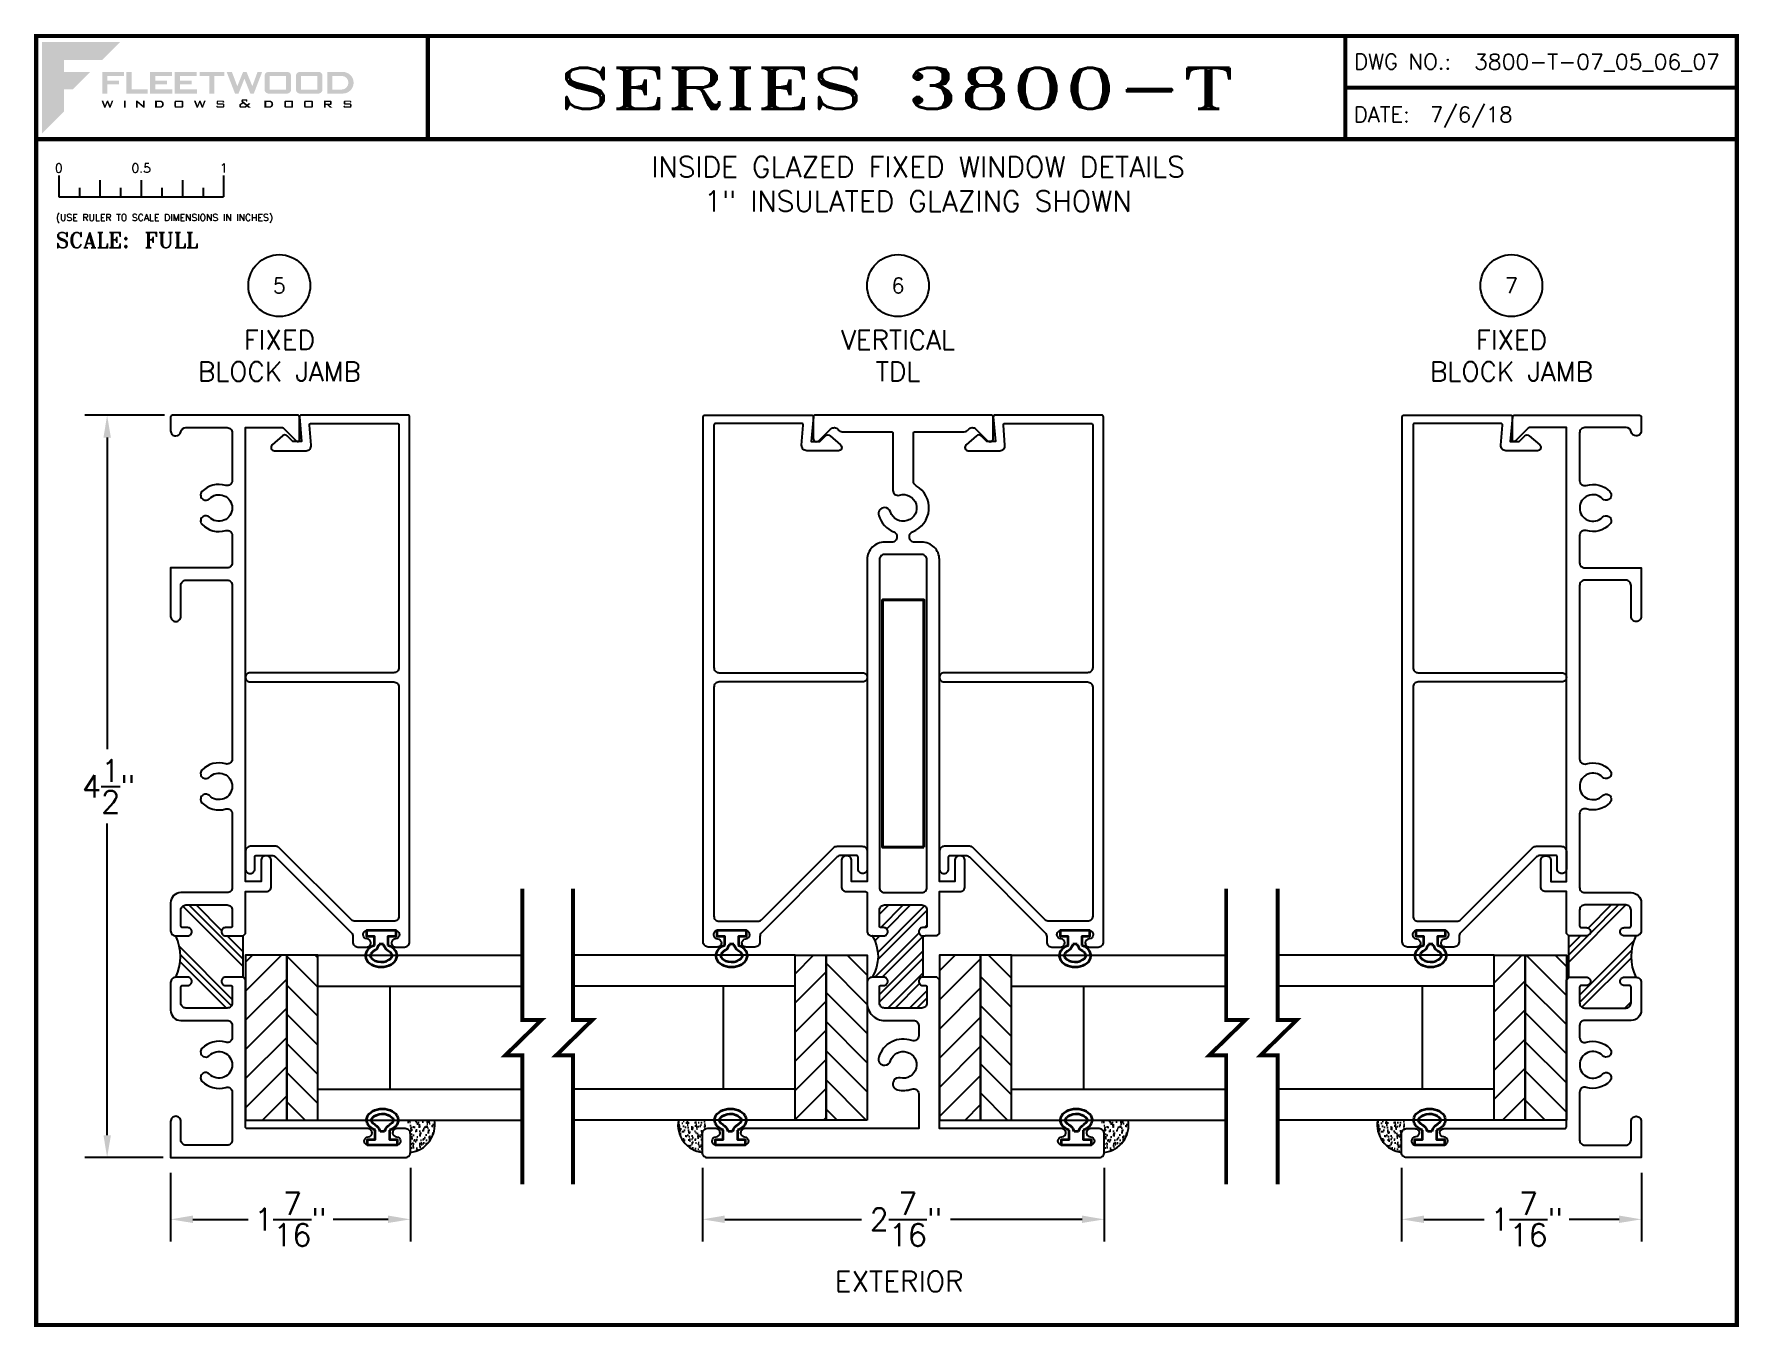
# Paper-space layout 'DETAIL 5 & 6 & 7' of a CAD drawing. Extents: x 0.1 to 10.5, y 0.1 to 7.9.
# The model-space entities are those that its viewports show. They can reach past a viewport. Long polylines and large blocks are cut down to what shows.
import ezdxf
from ezdxf.enums import TextEntityAlignment as Align

# ---------------------------------------------------------------- set-up
doc = ezdxf.new("R2010")
doc.units = 0
doc.header["$MEASUREMENT"] = 0
doc.layers.get('0').update_dxf_attribs({"linetype": 'CONTINUOUS'})
doc.layers.get('Defpoints').update_dxf_attribs({"linetype": 'CONTINUOUS'})
for name, color, linetype in [('Ballons', 7, 'CONTINUOUS'), ('DIM', 7, 'CONTINUOUS'), ('FRAME', 1, 'CONTINUOUS'), ('GLASS', 7, 'CONTINUOUS'), ('SETTING BLOCKS', 7, 'CONTINUOUS'), ('TEXT', 7, 'CONTINUOUS')]:
    doc.layers.add(name, color=color, linetype=linetype)
doc.layers.add('PROFILE NUMBER', color=150, linetype='CONTINUOUS', lineweight=35)
doc.layers.add('VP', color=40, linetype='CONTINUOUS', plot=False)
doc.layers.get('VP').off()
doc.styles.add('ROMANS', font='romans')
doc.styles.add('ROMANT', font='romant')
doc.styles.add('SIMPLEX-094', font='simplex.shx', dxfattribs={"height": 0.094})
doc.styles.get("Standard").update_dxf_attribs({"font": 'simplex.shx'})
doc.dimstyles.new('FULL', dxfattribs={"dimscale": 0.75, "dimtxt": 0.18, "dimasz": 0.18, "dimexe": 0.18, "dimexo": 0.0625, "dimgap": 0.09, "dimtad": 0, "dimtih": 1, "dimtoh": 1, "dimdec": 4, "dimzin": 0, "dimdsep": 46, "dimlunit": 4, "dimtxsty": 'Standard', "dimcen": 0.09, "dimadec": 0, "dimazin": 0, "dimtfac": 1, "dimtdec": 4, "dimtofl": 0, "dimtmove": 2, "dimatfit": 3, "dimfxl": 0, "dimtolj": 1, "dimtzin": 0, "dimarcsym": 0})
doc.dimstyles.new('FULL SCALE', dxfattribs={"dimscale": 0.75, "dimtxt": 0.18, "dimasz": 0.18, "dimexe": 0.18, "dimexo": 0.125, "dimgap": 0.09, "dimtad": 0, "dimtih": 1, "dimtoh": 1, "dimdec": 4, "dimzin": 0, "dimdsep": 46, "dimlunit": 4, "dimtxsty": 'Standard', "dimcen": 0.09, "dimadec": 0, "dimazin": 0, "dimtfac": 1, "dimtdec": 4, "dimtofl": 0, "dimtmove": 0, "dimatfit": 3, "dimfxl": 0, "dimtolj": 1, "dimtzin": 0, "dimarcsym": 0})

# ---------------------------------------------------------------- blocks, each defined once
blk = doc.blocks.new('sectball')
blk.add_circle((0, 0), 0.125)
blk.add_attdef('NO', text='', height=0.062).set_placement((0, 0), align=Align.MIDDLE_CENTER)
for tag, p in [('LINE1', (0, -0.2588)), ('LINE2', (0, -0.3864)), ('LINE3', (0, -0.5214))]:
    blk.add_attdef(tag, text='', height=0.078).set_placement(p, align=Align.CENTER)
blk = doc.blocks.new('Fleetwood_Logo_6-10-15')
h = blk.add_hatch(color=154)
h.dxf.hatch_style = 1
h.paths.add_polyline_path([(0.2526, -0.0017), (0.0019, -0.0017), (0.0019, -0.2942), (0.0725, -0.2236), (0.0725, -0.1535), (0.1007, -0.1535), (0.1567, -0.0976), (0.0725, -0.0976), (0.0725, -0.0596), (0.1946, -0.0596)])
h = blk.add_hatch(color=251)
h.dxf.hatch_style = 1
h.paths.add_polyline_path([(0.2487, -0.1256), (0.2112, -0.1256), (0.2112, -0.1102), (0.2647, -0.1102), (0.2647, -0.0976), (0.1946, -0.0976), (0.1946, -0.1667), (0.2112, -0.1667), (0.2112, -0.1377), (0.2487, -0.1377)])
h = blk.add_hatch(color=251)
h.dxf.hatch_style = 1
h.paths.add_polyline_path([(0.2886, -0.0976), (0.272, -0.0976), (0.272, -0.1667), (0.3401, -0.1667), (0.3401, -0.1535), (0.2886, -0.1535)])
h = blk.add_hatch(color=251)
h.dxf.hatch_style = 1
h.paths.add_polyline_path([(0.4175, -0.0976), (0.3474, -0.0976), (0.3474, -0.1667), (0.4185, -0.1667), (0.4185, -0.1534), (0.364, -0.1534), (0.364, -0.1377), (0.4015, -0.1377), (0.4015, -0.1256), (0.364, -0.1256), (0.364, -0.1102), (0.4175, -0.1102)])
h = blk.add_hatch(color=251)
h.dxf.hatch_style = 1
h.paths.add_polyline_path([(0.4965, -0.0976), (0.4264, -0.0976), (0.4264, -0.1667), (0.4975, -0.1667), (0.4975, -0.1534), (0.443, -0.1534), (0.443, -0.1377), (0.4804, -0.1377), (0.4804, -0.1256), (0.443, -0.1256), (0.443, -0.1102), (0.4965, -0.1102)])
h = blk.add_hatch(color=251)
h.dxf.hatch_style = 1
h.paths.add_polyline_path([(0.5842, -0.0976), (0.5054, -0.0976), (0.5054, -0.1102), (0.5365, -0.1102), (0.5365, -0.1667), (0.5531, -0.1667), (0.5531, -0.1102), (0.5842, -0.1102)])
h = blk.add_hatch(color=251)
h.dxf.hatch_style = 1
h.paths.add_polyline_path([(0.6089, -0.0976), (0.5921, -0.0976), (0.6188, -0.1667), (0.63, -0.1667), (0.6489, -0.1192), (0.6679, -0.1667), (0.6789, -0.1667), (0.7056, -0.0976), (0.6908, -0.0976), (0.6742, -0.1433), (0.6558, -0.0976), (0.6446, -0.0976), (0.6261, -0.1433)])
h = blk.add_hatch(color=251)
h.dxf.hatch_style = 1
h.paths.add_polyline_path([(0.7853, -0.0976), (0.726, -0.0976, 0.414214), (0.7133, -0.1102), (0.7133, -0.154, 0.414214), (0.726, -0.1667), (0.7853, -0.1667, 0.414214), (0.798, -0.154), (0.798, -0.1102, 0.414214)])
h.paths.add_polyline_path([(0.7819, -0.1102), (0.7819, -0.154), (0.7294, -0.154), (0.7294, -0.1102)], flags=16)
h = blk.add_hatch(color=251)
h.dxf.hatch_style = 1
h.paths.add_polyline_path([(0.8856, -0.0976), (0.8262, -0.0976, 0.414214), (0.8136, -0.1102), (0.8136, -0.154, 0.414214), (0.8262, -0.1667), (0.8856, -0.1667, 0.414214), (0.8982, -0.154), (0.8982, -0.1102, 0.414214)])
h.paths.add_polyline_path([(0.8822, -0.1102), (0.8822, -0.154), (0.8296, -0.154), (0.8296, -0.1102)], flags=16)
h = blk.add_hatch(color=251)
h.dxf.hatch_style = 1
h.paths.add_polyline_path([(0.9632, -0.0976), (0.914, -0.0976), (0.914, -0.1667), (0.9632, -0.1667, 1)])
h.paths.add_polyline_path([(0.9301, -0.1102), (0.9593, -0.1102, -1), (0.9593, -0.154), (0.9301, -0.154)], flags=16)
h = blk.add_hatch(color=7)
h.dxf.hatch_style = 1
h.paths.add_polyline_path([(0.2301, -0.1891), (0.2251, -0.1891), (0.2196, -0.2043), (0.2134, -0.1891), (0.2097, -0.1891), (0.2035, -0.2043), (0.1978, -0.1891), (0.1922, -0.1891), (0.2011, -0.2121), (0.2048, -0.2121), (0.2112, -0.1963), (0.2175, -0.2121), (0.2212, -0.2121)])
h = blk.add_hatch(color=7)
h.dxf.hatch_style = 1
h.paths.add_polyline_path([(0.2691, -0.1891), (0.2637, -0.1891), (0.2637, -0.2118), (0.2637, -0.2121), (0.2691, -0.2121)])
h = blk.add_hatch(color=7)
h.dxf.hatch_style = 1
h.paths.add_polyline_path([(0.3077, -0.1964), (0.3259, -0.2121), (0.3298, -0.2121), (0.3298, -0.1891), (0.325, -0.1891), (0.325, -0.2047), (0.3067, -0.1891), (0.3029, -0.1891), (0.3029, -0.2121), (0.3077, -0.2121)])
h = blk.add_hatch(color=7)
h.dxf.hatch_style = 1
h.paths.add_polyline_path([(0.3801, -0.1891), (0.3637, -0.1891), (0.3637, -0.2121), (0.3801, -0.2121, 1)])
h.paths.add_polyline_path([(0.3691, -0.2079), (0.3691, -0.1933), (0.3788, -0.1933, -1), (0.3788, -0.2079)], flags=16)
h = blk.add_hatch(color=7)
h.dxf.hatch_style = 1
h.paths.add_polyline_path([(0.4537, -0.2079), (0.4537, -0.1933, 0.414214), (0.4495, -0.1891), (0.4297, -0.1891, 0.414214), (0.4255, -0.1933), (0.4255, -0.2079, 0.414214), (0.4297, -0.2121), (0.4495, -0.2121, 0.414214)])
h.paths.add_polyline_path([(0.4308, -0.2079), (0.4308, -0.1933), (0.4484, -0.1933), (0.4484, -0.2079)], flags=16)
h = blk.add_hatch(color=7)
h.dxf.hatch_style = 1
h.paths.add_polyline_path([(0.5253, -0.1891), (0.5203, -0.1891), (0.5148, -0.2043), (0.5087, -0.1891), (0.5049, -0.1891), (0.4988, -0.2043), (0.493, -0.1891), (0.4874, -0.1891), (0.4963, -0.2121), (0.5001, -0.2121), (0.5064, -0.1963), (0.5127, -0.2121), (0.5164, -0.2121)])
h = blk.add_hatch(color=7)
h.dxf.hatch_style = 1
h.paths.add_polyline_path([(0.5801, -0.1891), (0.5643, -0.1891, 0.414214), (0.56, -0.1933), (0.56, -0.1981, 0.414214), (0.5643, -0.2024), (0.58, -0.2024), (0.58, -0.2078), (0.5637, -0.2078), (0.5637, -0.2052), (0.5591, -0.2062), (0.5591, -0.2078, 0.414214), (0.5634, -0.2121), (0.5805, -0.2121, 0.414214), (0.5848, -0.2078), (0.5848, -0.2024, 0.414214), (0.5805, -0.1982), (0.5648, -0.1982), (0.5648, -0.193), (0.5798, -0.193), (0.5798, -0.1958), (0.5843, -0.1948), (0.5843, -0.1933, 0.414214)])
h = blk.add_hatch(color=7)
h.dxf.hatch_style = 1
h.paths.add_polyline_path([(0.645, -0.1913, -0.222262), (0.6447, -0.1906), (0.6447, -0.1892), (0.6535, -0.1892), (0.6535, -0.193), (0.6587, -0.1918), (0.6587, -0.189, 0.414214), (0.6544, -0.1847), (0.6437, -0.1847, 0.414214), (0.6394, -0.189), (0.6394, -0.1922, 0.222262), (0.6407, -0.1948), (0.6415, -0.1955), (0.6345, -0.1998, 0.260684), (0.6329, -0.2027), (0.6329, -0.2078, 0.414214), (0.6372, -0.2121), (0.6514, -0.2121, 0.17577), (0.6536, -0.2113), (0.657, -0.2085), (0.6614, -0.2121), (0.6699, -0.2121), (0.6613, -0.2049), (0.6676, -0.1997), (0.6637, -0.1964), (0.6574, -0.2017)])
h.paths.add_polyline_path([(0.6532, -0.2052), (0.6509, -0.2072, -0.17577), (0.6502, -0.2074), (0.6382, -0.2074), (0.6382, -0.2033, -0.260684), (0.6387, -0.2025), (0.6451, -0.1985)], flags=16)
h = blk.add_hatch(color=7)
h.dxf.hatch_style = 1
h.paths.add_polyline_path([(0.7294, -0.1891), (0.713, -0.1891), (0.713, -0.2121), (0.7294, -0.2121, 1)])
h.paths.add_polyline_path([(0.7184, -0.2079), (0.7184, -0.1933), (0.7281, -0.1933, -1), (0.7281, -0.2079)], flags=16)
h = blk.add_hatch(color=7)
h.dxf.hatch_style = 1
h.paths.add_polyline_path([(0.8045, -0.2079), (0.8045, -0.1933, 0.414214), (0.8003, -0.1891), (0.7805, -0.1891, 0.414214), (0.7763, -0.1933), (0.7763, -0.2079, 0.414214), (0.7805, -0.2121), (0.8003, -0.2121, 0.414214)])
h.paths.add_polyline_path([(0.7816, -0.2079), (0.7816, -0.1933), (0.7992, -0.1933), (0.7992, -0.2079)], flags=16)
h = blk.add_hatch(color=7)
h.dxf.hatch_style = 1
h.paths.add_polyline_path([(0.8678, -0.2079), (0.8678, -0.1933, 0.414214), (0.8636, -0.1891), (0.8438, -0.1891, 0.414214), (0.8396, -0.1933), (0.8396, -0.2079, 0.414214), (0.8438, -0.2121), (0.8636, -0.2121, 0.414214)])
h.paths.add_polyline_path([(0.8449, -0.2079), (0.8449, -0.1933), (0.8624, -0.1933), (0.8624, -0.2079)], flags=16)
h = blk.add_hatch(color=7)
h.dxf.hatch_style = 1
h.paths.add_polyline_path([(0.9277, -0.1993), (0.9277, -0.1933, 0.414214), (0.9235, -0.1891), (0.9028, -0.1891), (0.9028, -0.2121), (0.9082, -0.2121), (0.9082, -0.2035), (0.9131, -0.2035), (0.9224, -0.2121), (0.9303, -0.2121), (0.9197, -0.2035), (0.9235, -0.2035, 0.414214)])
h.paths.add_polyline_path([(0.9082, -0.1993), (0.9082, -0.1933), (0.9214, -0.1933, -0.414214), (0.9224, -0.1943), (0.9224, -0.1983, -0.414214), (0.9214, -0.1993)], flags=16)
h = blk.add_hatch(color=7)
h.dxf.hatch_style = 1
h.paths.add_polyline_path([(0.9867, -0.1982), (0.971, -0.1982), (0.971, -0.193), (0.9859, -0.193), (0.9859, -0.1958), (0.9905, -0.1948), (0.9905, -0.1933, 0.414214), (0.9863, -0.1891), (0.9705, -0.1891, 0.414214), (0.9662, -0.1933), (0.9662, -0.1981, 0.414214), (0.9705, -0.2024), (0.9862, -0.2024), (0.9862, -0.2078), (0.9699, -0.2078), (0.9699, -0.2052), (0.9653, -0.2062), (0.9653, -0.2078, 0.414214), (0.9696, -0.2121), (0.9867, -0.2121, 0.414214), (0.991, -0.2078), (0.991, -0.2024, 0.414214)])
blk = doc.blocks.new('A-SIZE_L')
for p, q in [((8.095, 7.907), (8.095, 7.282)), ((8.095, 7.594), (10.47, 7.594)), ((0.157, 7.282), (10.47, 7.282))]:
    blk.add_line(p, q)
at = {"const_width": 0.025}
for points in [[(0.157, 7.907), (10.47, 7.907), (10.47, 0.093), (0.157, 0.093), (0.157, 7.907)], [(2.532, 7.907), (2.532, 7.282)], [(8.095, 7.907), (8.095, 7.282)], [(8.095, 7.594), (10.47, 7.594)], [(0.157, 7.282), (10.47, 7.282)]]:
    blk.add_lwpolyline(points, dxfattribs=at)
at = {"xscale": 1.898091133004928, "yscale": 1.898091133004928, "zscale": 1.898091133004928}
blk.add_blockref('Fleetwood_Logo_6-10-15', (0.188, 7.875), dxfattribs=at)
for s, style, p in [('DWG NO.:', 'SIMPLEX-094', (8.149, 7.705)), ('DATE:', 'SIMPLEX-094', (8.148, 7.385)), ('SCALE:', 'ROMANT', (0.276, 6.623))]:
    blk.add_text(s, height=0.094, dxfattribs=dict(style=style)).set_placement(p)
for tag, p, style in [('DWG_NO', (8.878, 7.705), 'SIMPLEX-094'), ('DATE', (8.609, 7.385), 'SIMPLEX-094'), ('SCALE', (0.814, 6.623), 'ROMANT')]:
    blk.add_attdef(tag, p, '', height=0.094, dxfattribs=dict(style=style))
for tag, height, style, width, p, p2 in [('DWG_NO', 0.094, 'SIMPLEX-094', 2.60233, (8.876, 7.704), (10.367, 7.704)), ('PRODUCT', 0.25, 'ROMANT', 2.260212, (3.282, 7.465), (7.345, 7.465))]:
    blk.add_attdef(tag, text='', height=height, dxfattribs=dict(style=style, width=width)).set_placement(p, p2, align=Align.FIT)
blk = doc.blocks.new('Full')
for p, q in [((0.137, -0.219), (0.137, -0.35)), ((0.262, -0.294), (0.262, -0.35)), ((0.387, -0.249), (0.387, -0.35)), ((0.512, -0.294), (0.512, -0.35)), ((0.637, -0.249), (0.637, -0.35)), ((0.762, -0.294), (0.762, -0.35)), ((0.887, -0.249), (0.887, -0.35)), ((1.012, -0.294), (1.012, -0.35)), ((1.137, -0.219), (1.137, -0.35)), ((0.137, -0.35), (1.137, -0.35))]:
    blk.add_line(p, q)
for s, p in [('0', (0.137, -0.219)), ('0.5', (0.637, -0.219)), ('1', (1.137, -0.219))]:
    blk.add_text(s, height=0.055).set_placement(p, align=Align.BOTTOM_CENTER)
at = {"style": 'ROMANS'}
blk.add_text('(USE RULER TO SCALE DIMENSIONS IN INCHES)', height=0.04115, dxfattribs=at).set_placement((0.12, -0.495))
blk = doc.blocks.new('*D87')
at = {"layer": 'Ballons', "color": 0, "lineweight": -2}
for p, q in [((0.936, 5.608), (0.452, 5.608)), ((0.587, 5.473), (0.587, 3.583)), ((0.587, 1.243), (0.587, 3.133)), ((0.926, 1.108), (0.452, 1.108))]:
    blk.add_line(p, q, dxfattribs=at)
at = {"layer": 'Ballons', "color": 0}
for points in [[(0.565, 5.473), (0.61, 5.473), (0.587, 5.608)], [(0.565, 1.243), (0.61, 1.243), (0.587, 1.108)]]:
    blk.add_solid(points, dxfattribs=at)
at = {"layer": 'Defpoints', "color": 0}
for p in [(0.982, 5.608), (0.587, 1.108), (0.972, 1.108)]:
    blk.add_point(p, dxfattribs=at)
at = {"layer": 'Ballons', "color": 0, "insert": (0.597, 3.358), "char_height": 0.135, "attachment_point": 5}
blk.add_mtext('\\A1;4{\\H1.000000x;\\S1/2;}"', dxfattribs=at)
blk = doc.blocks.new('*D88')
at = {"layer": 'Defpoints', "color": 0}
for p in [(2.426, 1.139), (0.972, 1.108), (2.426, 0.733)]:
    blk.add_point(p, dxfattribs=at)
at = {"layer": 'DIM', "color": 0, "lineweight": -2}
for p, q in [((2.426, 1.046), (2.426, 0.598)), ((0.972, 1.015), (0.972, 0.598)), ((1.107, 0.733), (1.442, 0.733)), ((2.291, 0.733), (1.957, 0.733))]:
    blk.add_line(p, q, dxfattribs=at)
at = {"layer": 'DIM', "color": 0}
for points in [[(1.107, 0.756), (1.107, 0.711), (0.972, 0.733)], [(2.291, 0.756), (2.291, 0.711), (2.426, 0.733)]]:
    blk.add_solid(points, dxfattribs=at)
at = {"layer": 'DIM', "color": 0, "insert": (1.699, 0.733), "char_height": 0.135, "attachment_point": 5}
blk.add_mtext('\\A1;1{\\H1.000000x;\\S7/16;}"', dxfattribs=at)
blk = doc.blocks.new('*D89')
at = {"layer": 'Defpoints', "color": 0}
for p in [(8.437, 1.139), (9.891, 1.108), (9.891, 0.733)]:
    blk.add_point(p, dxfattribs=at)
at = {"layer": 'DIM', "color": 0, "lineweight": -2}
for p, q in [((8.437, 1.046), (8.437, 0.598)), ((9.891, 1.015), (9.891, 0.598)), ((8.572, 0.733), (8.937, 0.733)), ((9.756, 0.733), (9.452, 0.733))]:
    blk.add_line(p, q, dxfattribs=at)
at = {"layer": 'DIM', "color": 0}
for points in [[(8.572, 0.756), (8.572, 0.711), (8.437, 0.733)], [(9.756, 0.756), (9.756, 0.711), (9.891, 0.733)]]:
    blk.add_solid(points, dxfattribs=at)
at = {"layer": 'DIM', "color": 0, "insert": (9.195, 0.733), "char_height": 0.135, "attachment_point": 5}
blk.add_mtext('\\A1;1{\\H1.000000x;\\S7/16;}"', dxfattribs=at)
blk = doc.blocks.new('*D90')
at = {"layer": 'Defpoints', "color": 0}
for p in [(4.197, 1.139), (6.634, 1.139), (6.634, 0.733)]:
    blk.add_point(p, dxfattribs=at)
at = {"layer": 'DIM', "color": 0, "lineweight": -2}
for p, q in [((4.197, 1.046), (4.197, 0.598)), ((6.634, 1.046), (6.634, 0.598)), ((4.332, 0.733), (5.161, 0.733)), ((6.499, 0.733), (5.701, 0.733))]:
    blk.add_line(p, q, dxfattribs=at)
at = {"layer": 'DIM', "color": 0}
for points in [[(4.332, 0.756), (4.332, 0.711), (4.197, 0.733)], [(6.499, 0.756), (6.499, 0.711), (6.634, 0.733)]]:
    blk.add_solid(points, dxfattribs=at)
at = {"layer": 'DIM', "color": 0, "insert": (5.431, 0.733), "char_height": 0.135, "attachment_point": 5}
blk.add_mtext('\\A1;2{\\H1.000000x;\\S7/16;}"', dxfattribs=at)
blk = doc.blocks.new('3801 1 INCH GLASS STOP')
blk.add_lwpolyline([(2.741, 0.327, -0.414214), (2.769, 0.299, -0.414214), (2.741, 0.271), (2.669, 0.271, 0.414214), (2.659, 0.261), (2.659, 0.167, 0.198912), (2.668, 0.145), (3.128, -0.315, 0.198912), (3.15, -0.324), (3.183, -0.324, -0.414214), (3.214, -0.355), (3.214, -0.408, -0.414214), (3.189, -0.433, -0.399638), (3.164, -0.41, 0.400364), (3.139, -0.386, 0.414214), (3.114, -0.411), (3.114, -0.581, 0.414214), (3.139, -0.606), (3.139, -0.606, 0.399638), (3.164, -0.582, -0.399638), (3.189, -0.558, -0.414214), (3.214, -0.583), (3.214, -0.637, -0.414214), (3.183, -0.668), (-0.001, -0.668, -0.414214), (-0.011, -0.658), (-0.011, -0.01, -0.440011), (0, 0), (0.149, -0.013), (0.149, 0.04), (0.115, 0.074, -0.395486), (0.114, 0.102), (0.17, 0.165, -0.691708), (0.205, 0.152), (0.205, -0.04, -0.440011), (0.171, -0.071), (0.05, -0.061, 0.440011), (0.039, -0.071), (0.039, -0.593, 0.414214), (0.049, -0.603), (1.52, -0.603, 0.414214), (1.551, -0.572), (1.551, 0.299, -0.414214), (1.579, 0.327, -0.414214), (1.607, 0.299), (1.607, -0.572, 0.414214), (1.638, -0.603), (3.027, -0.603, 0.414214), (3.058, -0.572), (3.058, -0.337, 0.198912), (3.049, -0.315), (2.612, 0.122, -0.198912), (2.603, 0.144), (2.603, 0.296, -0.414214), (2.634, 0.327)], format="xyb", close=True)
blk = doc.blocks.new('3806 MULLION')
h = blk.add_hatch()
h.set_pattern_fill('ANSI32', color=256, scale=0.25, style=0)
h.set_pattern_definition([(45, (-1.96831, -4.979215), (-0.0662913, 0.0662913), []), (45, (-1.92411, -4.979215), (-0.0662913, 0.0662913), [])])
h.paths.add_polyline_path([(-1.369, 0.094, -0.414214), (-1.394, 0.118), (-1.394, 0.134, 0.414214), (-1.404, 0.144), (-1.5, 0.144, 0.414214), (-1.531, 0.113), (-1.531, -0.113, 0.414214), (-1.5, -0.143), (-1.404, -0.143, 0.414214), (-1.394, -0.133), (-1.394, -0.118, -0.414214), (-1.369, -0.094, -0.414214), (-1.344, -0.118), (-1.093, -0.118, -0.414214), (-1.068, -0.094, -0.414214), (-1.043, -0.118), (-1.043, -0.133, 0.414214), (-1.033, -0.143), (-0.937, -0.143, 0.414214), (-0.906, -0.113), (-0.906, 0.113, 0.414214), (-0.937, 0.144), (-1.033, 0.144, 0.414214), (-1.043, 0.134), (-1.043, 0.118, -0.414214), (-1.068, 0.094, -0.414214), (-1.093, 0.118), (-1.093, 0.188, -0.275826), (-1.344, 0.188), (-1.344, 0.118, -0.414214)])
for p, q in [((-1.344, -0.118), (-1.093, -0.118)), ((-1.344, -0.203), (-1.344, -0.133))]:
    blk.add_line(p, q)
for points in [[(-1.093, -0.133), (-1.093, -0.118, -0.414214), (-1.068, -0.094, -0.414214), (-1.043, -0.118), (-1.043, -0.133, 0.414214), (-1.033, -0.143), (-0.937, -0.143, 0.414214), (-0.906, -0.113), (-0.906, 0.113, 0.414214), (-0.937, 0.144), (-1.033, 0.144, 0.414214), (-1.043, 0.134), (-1.043, 0.118, -0.414214), (-1.068, 0.094, -0.414214), (-1.093, 0.118), (-1.093, 0.188, -0.414214), (-1.062, 0.219), (-0.937, 0.219, -0.414214), (-0.831, 0.113), (-0.831, -0.062, 0.414214), (-0.8, -0.094), (-0.738, -0.094, 0.517938), (-0.709, -0.052, -0.42659), (-0.608, 0.149, -0.510157), (-0.56, 0.113), (-0.56, 0.112, -0.323599), (-0.586, 0.077, 2.284894), (-0.483, 0.018, -0.323599), (-0.466, 0.058), (-0.465, 0.058, -0.510157), (-0.41, 0.035, -0.142368), (-0.415, -0.052, 0.517938), (-0.386, -0.094), (-0.175, -0.094), (-0.175, 0.91), (-0.175, 0.961, -0.414214), (-0.15, 0.986, -0.399638), (-0.125, 0.962, 0.399638), (-0.1, 0.939), (-0.1, 0.939, 0.414214), (-0.075, 0.964), (-0.075, 1.134, 0.414214), (-0.1, 1.159), (-0.1, 1.159, 0.399638), (-0.125, 1.135, -0.399638), (-0.15, 1.111), (-0.15, 1.111, -0.414214), (-0.175, 1.136), (-0.175, 1.188, -0.414214), (-0.144, 1.219), (-0.031, 1.219, -0.414214), (0, 1.188), (0, 0), (0, -1.188, -0.414214), (-0.031, -1.219), (-0.144, -1.219, -0.414214), (-0.175, -1.188), (-0.175, -1.136, -0.414214), (-0.15, -1.111), (-0.15, -1.111, -0.399638), (-0.125, -1.135, 0.399638), (-0.1, -1.159), (-0.1, -1.159, 0.414214), (-0.075, -1.133), (-0.075, -0.964, 0.414214), (-0.1, -0.938), (-0.1, -0.938, 0.399638), (-0.125, -0.962, -0.399638), (-0.15, -0.986, -0.414214), (-0.175, -0.961), (-0.175, -0.909), (-0.175, -0.219), (-1.078, -0.219), (-1.093, -0.203)], [(-3.625, -0.143, -0.414214), (-3.656, -0.113), (-3.656, 0.113, -0.414214), (-3.625, 0.144), (-1.637, 0.144, -0.414214), (-1.606, 0.113), (-1.606, -0.113, -0.414214), (-1.637, -0.143)]]:
    blk.add_lwpolyline(points, format="xyb", close=True)
blk.add_lwpolyline([(-1.344, -0.203), (-1.359, -0.219), (-1.612, -0.219), (-1.612, -0.344, -0.414214), (-1.643, -0.374), (-1.799, -0.374, -0.414214), (-1.83, -0.344, -0.414214), (-1.799, -0.312), (-1.674, -0.312), (-1.674, -0.219), (-3.625, -0.219, -0.414214), (-3.731, -0.113), (-3.731, -0.068, 0.414214), (-3.762, -0.037), (-3.764, -0.037, 0.308174), (-3.793, -0.057, -0.627979), (-4.073, -0.078, 0.267949), (-4.1, -0.062), (-4.39, -0.062, 0.414214), (-4.4, -0.072), (-4.4, -0.37, -0.237131), (-4.413, -0.395, 0.457629), (-4.416, -0.441), (-4.346, -0.511, -0.668179), (-4.36, -0.546), (-4.49, -0.546, -0.414214), (-4.5, -0.535), (-4.5, 0), (-4.5, 0.536, -0.414214), (-4.49, 0.546), (-4.36, 0.546, -0.668179), (-4.346, 0.511), (-4.416, 0.441, 0.457629), (-4.413, 0.395, -0.237131), (-4.4, 0.37), (-4.4, 0.073, 0.414214), (-4.39, 0.063), (-4.045, 0.063, -0.500407), (-4.016, 0.023, 2.386509), (-3.914, 0.077, -0.326072), (-3.94, 0.113, -0.502305), (-3.892, 0.149, -0.227368), (-3.793, 0.057, 0.308174), (-3.764, 0.038), (-3.762, 0.038, 0.414214), (-3.731, 0.069), (-3.731, 0.113, -0.414214), (-3.625, 0.219), (-1.674, 0.219), (-1.674, 0.313), (-1.799, 0.313, -0.414214), (-1.83, 0.344, -0.414214), (-1.799, 0.375), (-1.643, 0.375, -0.414214), (-1.612, 0.344), (-1.612, 0.228, 0.414214), (-1.602, 0.219), (-1.375, 0.219, -0.414214), (-1.344, 0.188), (-1.344, 0.118, -0.414214), (-1.369, 0.094, -0.414214), (-1.394, 0.118), (-1.394, 0.134, 0.414214), (-1.404, 0.144), (-1.5, 0.144, 0.414214), (-1.531, 0.113), (-1.531, -0.113, 0.414214), (-1.5, -0.143), (-1.404, -0.143, 0.414214), (-1.394, -0.133), (-1.394, -0.118, -0.414214), (-1.369, -0.094, -0.414214), (-1.344, -0.118), (-1.344, -0.133)], format="xyb")
blk.add_arc((-1.219, 0.398), 0.245, 239.1595, 300.8405)
blk = doc.blocks.new('A$C3BF656AD')
at = {"layer": 'SETTING BLOCKS'}
h = blk.add_hatch(dxfattribs=at)
h.set_pattern_fill('ANSI31', color=256, scale=0.25, angle=90, style=0)
h.set_pattern_definition([(135, (0.820812, -8.054306), (-0.02209709, -0.02209709), [])])
h.paths.add_polyline_path([(0, 0.0625), (0.25, 0.0625), (0.25, 0.1095), (0, 0.1095)])
h = blk.add_hatch(dxfattribs=at)
h.set_pattern_fill('ANSI31', color=256, scale=0.25, style=0)
h.set_pattern_definition([(45, (-2.098375, -8.085556), (-0.02209709, 0.02209709), [])])
h.paths.add_polyline_path([(0, 0), (0.25, 0), (0.25, 0.0625), (0, 0.0625)])
for points in [[(0, 0.0625), (0, 0.1095), (0.25, 0.1095), (0.25, 0.0625)], [(0, 0), (0, 0.0625), (0.25, 0.0625), (0.25, 0)]]:
    blk.add_lwpolyline(points, close=True, dxfattribs=at)
blk = doc.blocks.new('*U100')
at = {"layer": 'PROFILE NUMBER', "color": 5}
for p, q in [((-0.016, 0.092), (-0.013, 0.083)), ((-0.013, 0.083), (0.013, 0.083)), ((0.013, 0.083), (0.016, 0.092))]:
    blk.add_line(p, q, dxfattribs=at)
blk.add_lwpolyline([(-0.043, 0.091), (-0.043, 0.034), (-0.09, 0.034), (-0.09, 0), (0.09, 0), (0.09, 0.034), (0.043, 0.034), (0.043, 0.091)], dxfattribs=at)
for centre, start, end in [((-0.073, 0.071), 19.8289, 61.175), ((0.073, 0.071), 118.7633, 160.1945)]:
    blk.add_arc(centre, 0.06, start, end, dxfattribs=at)
blk.add_ellipse((0, 0.152), major_axis=(-0.0958, 0), ratio=0.712114, start_param=2.033109, end_param=7.391692, dxfattribs=at)
blk.add_open_spline([(0.044, 0.124), (0.053, 0.129), (0.059, 0.135), (0.069, 0.15), (0.068, 0.157), (0.049, 0.179), (0.027, 0.189), (-0.021, 0.191), (-0.045, 0.181), (-0.067, 0.16), (-0.068, 0.152), (-0.061, 0.137), (-0.054, 0.129), (-0.044, 0.124)], degree=3, knots=[2.2211, 2.2211, 2.2211, 2.2211, 2.727733, 2.727733, 3.7005, 3.7005, 4.673268, 4.673268, 5.646035, 5.646035, 6.618803, 6.618803, 7.203997, 7.203997, 7.203997, 7.203997], dxfattribs=at)
blk = doc.blocks.new('3809 BLOCK FRAME')
h = blk.add_hatch()
h.set_pattern_fill('PLAST', color=256, angle=45, style=0)
h.set_pattern_definition([(45, (-4.25098, -6.643), (-0.176777, 0.176777), []), (45, (-4.27308, -6.6209), (-0.176777, 0.176777), []), (45, (-4.29517, -6.5988), (-0.176777, 0.176777), [])])
edge = h.paths.add_edge_path()
edge.add_arc((-0.937, 0.093), 0.031, 270, 360, ccw=False)
edge.add_line((-0.937, 0.062), (-1.033, 0.062))
edge.add_arc((-1.033, 0.072), 0.01, 180, 270, ccw=False)
edge.add_line((-1.043, 0.072), (-1.043, 0.103))
edge.add_arc((-1.068, 0.103), 0.025, 360, 450)
edge.add_arc((-1.068, 0.103), 0.025, 90, 180)
edge.add_line((-1.093, 0.103), (-1.093, 0.031))
edge.add_arc((-1.218, -0.221), 0.281, 63.5092, 116.4908)
edge.add_line((-1.344, 0.031), (-1.344, 0.103))
edge.add_arc((-1.369, 0.103), 0.025, 0, 90)
edge.add_arc((-1.369, 0.103), 0.025, 90, 180)
edge.add_line((-1.394, 0.103), (-1.394, 0.072))
edge.add_arc((-1.404, 0.072), 0.01, 270, 360, ccw=False)
edge.add_line((-1.404, 0.062), (-1.5, 0.062))
edge.add_arc((-1.5, 0.093), 0.031, 180, 270, ccw=False)
edge.add_line((-1.531, 0.093), (-1.531, 0.343))
edge.add_arc((-1.5, 0.343), 0.031, 90, 180, ccw=False)
edge.add_line((-1.5, 0.374), (-1.404, 0.374))
edge.add_arc((-1.404, 0.364), 0.01, 0, 90, ccw=False)
edge.add_line((-1.394, 0.364), (-1.394, 0.333))
edge.add_arc((-1.369, 0.333), 0.025, 180, 270)
edge.add_arc((-1.369, 0.333), 0.025, 270, 360)
edge.add_line((-1.344, 0.333), (-1.344, 0.439))
edge.add_line((-1.344, 0.439), (-1.093, 0.439))
edge.add_line((-1.093, 0.439), (-1.093, 0.333))
edge.add_arc((-1.068, 0.333), 0.025, 180, 270)
edge.add_arc((-1.068, 0.333), 0.025, 270, 360)
edge.add_line((-1.043, 0.333), (-1.043, 0.364))
edge.add_arc((-1.033, 0.364), 0.01, 90, 180, ccw=False)
edge.add_line((-1.033, 0.374), (-0.937, 0.374))
edge.add_arc((-0.937, 0.343), 0.031, 0, 90, ccw=False)
edge.add_line((-0.906, 0.343), (-0.906, 0.093))
blk.add_line((-1.093, 0.439), (-1.344, 0.439))
for points in [[(-1.093, 0.439), (-1.093, 0.333, 0.414214), (-1.068, 0.308, 0.414214), (-1.043, 0.333), (-1.043, 0.364, -0.414214), (-1.033, 0.374), (-0.937, 0.374, -0.414214), (-0.906, 0.343), (-0.906, 0.093, -0.414214), (-0.937, 0.062), (-1.033, 0.062, -0.414214), (-1.043, 0.072), (-1.043, 0.103, 0.414214), (-1.068, 0.128), (-1.068, 0.128, 0.414214), (-1.093, 0.103), (-1.093, 0.031, 0.414214), (-1.062, 0), (-0.893, 0, 0.414214), (-0.831, 0.062), (-0.831, 0.343, -0.414214), (-0.8, 0.374), (-0.729, 0.374, -0.5024), (-0.699, 0.334, 0.280293), (-0.661, 0.19, 0.498955), (-0.613, 0.198), (-0.613, 0.198, 0.334263), (-0.618, 0.235, -2.470836), (-0.506, 0.235, 0.334263), (-0.511, 0.198, 0.498955), (-0.463, 0.19, 0.280293), (-0.425, 0.334, -0.5024), (-0.395, 0.374), (-0.106, 0.374, -0.414214), (-0.075, 0.343), (-0.075, 0.093, -0.414214), (-0.106, 0.062), (-0.219, 0.062, 0.414214), (-0.25, 0.031, 0.414214), (-0.219, 0), (0, 0), (0, 1.423, 0.414214), (-0.031, 1.454), (-0.144, 1.454, 0.414214), (-0.175, 1.423), (-0.175, 1.371, 0.414214), (-0.15, 1.346), (-0.15, 1.346, 0.399638), (-0.125, 1.37, -0.399638), (-0.1, 1.394), (-0.1, 1.394, -0.414214), (-0.075, 1.369), (-0.075, 1.199, -0.414214), (-0.1, 1.174), (-0.1, 1.174, -0.399638), (-0.125, 1.198, 0.399638), (-0.15, 1.221, 0.414214), (-0.175, 1.196), (-0.175, 0.464, -0.414214), (-0.185, 0.454), (-1.078, 0.454), (-1.093, 0.439)], [(-1.344, 0.439), (-1.344, 0.439), (-1.359, 0.454), (-1.612, 0.454), (-1.612, 0.579, 0.414214), (-1.643, 0.61), (-1.799, 0.61, 0.414214), (-1.83, 0.579, 0.414214), (-1.799, 0.548), (-1.674, 0.548), (-1.674, 0.454), (-4.425, 0.454), (-4.425, 0.678, -0.198912), (-4.422, 0.685), (-4.343, 0.764, 0.668179), (-4.35, 0.781), (-4.49, 0.781, 0.414214), (-4.5, 0.771), (-4.5, 0.01, 0.414214), (-4.49, 0), (-4.406, 0, 0.414214), (-4.375, 0.031, 0.358249), (-4.4, 0.061, -0.358249), (-4.425, 0.092), (-4.425, 0.343, -0.414214), (-4.394, 0.374), (-4.105, 0.374, -0.5024), (-4.075, 0.334, 0.280293), (-4.037, 0.19, 0.498955), (-3.989, 0.198, 0.334263), (-3.994, 0.235, -2.470836), (-3.882, 0.235, 0.334263), (-3.887, 0.198, 0.498955), (-3.839, 0.19, 0.280293), (-3.801, 0.334, -0.5024), (-3.771, 0.374), (-3.606, 0.374, -0.414214), (-3.575, 0.343), (-3.575, 0), (-3.281, 0, 0.414214), (-3.25, 0.031, 0.414214), (-3.281, 0.062), (-3.469, 0.062, -0.414214), (-3.5, 0.093), (-3.5, 0.343, -0.414214), (-3.469, 0.374), (-2.417, 0.374, -0.5024), (-2.387, 0.334, 0.280293), (-2.349, 0.19, 0.498955), (-2.301, 0.198, 0.334263), (-2.306, 0.235, -2.470836), (-2.194, 0.235, 0.334263), (-2.199, 0.198, 0.498955), (-2.151, 0.19, 0.280293), (-2.113, 0.334, -0.5024), (-2.083, 0.374), (-1.637, 0.374, -0.414214), (-1.606, 0.343), (-1.606, 0.062, 0.414214), (-1.544, 0), (-1.375, 0, 0.414214), (-1.344, 0.031), (-1.344, 0.103, 0.414214), (-1.369, 0.128, 0.414214), (-1.394, 0.103), (-1.394, 0.072, -0.414214), (-1.404, 0.062), (-1.5, 0.062, -0.414214), (-1.531, 0.093), (-1.531, 0.343, -0.414214), (-1.5, 0.374), (-1.404, 0.374, -0.414214), (-1.394, 0.364), (-1.394, 0.333, 0.414214), (-1.369, 0.308, 0.414214), (-1.344, 0.333), (-1.344, 0.439)]]:
    blk.add_lwpolyline(points, format="xyb")
blk.add_arc((-1.218, -0.221), 0.281, 63.5092, 116.4908)

msp = doc.modelspace()

# ---------------------------------------------------------------- hatches: boundary and pattern name
at = {"layer": 'TEXT'}
h = msp.add_hatch(dxfattribs=at)
h.set_pattern_fill('AR-SAND', color=256, scale=0.02, angle=90, style=0)
h.set_pattern_definition([(127.5, (11.04152, -5.124133), (-0.038536475, -0.00125987), [0, -0.0304, 0, -0.034, 0, -0.0325]), (97.5, (11.04152, -5.124133), (-0.05644292, 0.03539553), [0, -0.0164, 0, -0.0274, 0, -0.0105]), (57.5, (11.04152, -5.148733), (-0.00011318, 0.06228284), [0, -0.01, 0, -0.036, 0, -0.047]), (47.5, (11.04152, -5.148733), (-0.01755351, 0.06012253), [0, -0.005, 0, -0.0236, 0, -0.027])])
h.paths.add_polyline_path([(-3.161, 1.886, -0.414214), (-3.151, 1.876), (-3.151, 1.848, -0.414214), (-3.161, 1.838), (-3.165, 1.834, -0.414214), (-3.134, 1.803), (-3.134, 1.69, 0.433026), (-2.989, 1.886)])
h = msp.add_hatch(dxfattribs=at)
h.set_pattern_fill('AR-SAND', color=256, scale=0.02, angle=90, style=0)
h.set_pattern_definition([(127.5, (5.791865, -5.124133), (-0.03853648, -0.00125987), [0, -0.0304, 0, -0.034, 0, -0.0325]), (97.5, (5.791865, -5.124133), (-0.05644292, 0.03539553), [0, -0.0164, 0, -0.0274, 0, -0.0105]), (57.5, (5.791865, -5.148733), (-0.00011318, 0.06228284), [0, -0.01, 0, -0.036, 0, -0.047]), (47.5, (5.791865, -5.148733), (-0.0175535, 0.06012253), [0, -0.005, 0, -0.0236, 0, -0.027])])
h.paths.add_polyline_path([(-0.466, 1.886, 0.433026), (-0.321, 1.69), (-0.321, 1.803, -0.414214), (-0.29, 1.834), (-0.294, 1.838, -0.414214), (-0.304, 1.848), (-0.304, 1.876, -0.414214), (-0.294, 1.886)])
h = msp.add_hatch(dxfattribs=at)
h.set_pattern_fill('AR-SAND', color=256, scale=0.02, angle=90, style=0)
h.set_pattern_definition([(127.5, (16.291175, -5.124133), (-0.038536475, -0.00125987), [0, -0.0304, 0, -0.034, 0, -0.0325]), (97.5, (16.291175, -5.124133), (-0.05644292, 0.03539553), [0, -0.0164, 0, -0.0274, 0, -0.0105]), (57.5, (16.291175, -5.148733), (-0.00011318, 0.06228284), [0, -0.01, 0, -0.036, 0, -0.047]), (47.5, (16.291175, -5.148733), (-0.01755351, 0.06012253), [0, -0.005, 0, -0.0236, 0, -0.027])])
h.paths.add_polyline_path([(2.089, 1.886, -0.414214), (2.099, 1.876), (2.099, 1.848, -0.414214), (2.089, 1.838), (2.085, 1.834, -0.414214), (2.116, 1.803), (2.116, 1.69, 0.433026), (2.261, 1.886)])
h = msp.add_hatch(dxfattribs=at)
h.set_pattern_fill('AR-SAND', color=256, scale=0.02, angle=90, style=0)
h.set_pattern_definition([(127.5, (11.041423, -5.124133), (-0.03853648, -0.00125987), [0, -0.0304, 0, -0.034, 0, -0.0325]), (97.5, (11.041423, -5.124133), (-0.05644292, 0.03539553), [0, -0.0164, 0, -0.0274, 0, -0.0105]), (57.5, (11.041423, -5.148733), (-0.00011318, 0.06228284), [0, -0.01, 0, -0.036, 0, -0.047]), (47.5, (11.041423, -5.148733), (-0.0175535, 0.06012253), [0, -0.005, 0, -0.0236, 0, -0.027])])
h.paths.add_polyline_path([(4.784, 1.886, 0.433026), (4.928, 1.69), (4.928, 1.803, -0.414214), (4.959, 1.834), (4.955, 1.838, -0.414214), (4.945, 1.848), (4.945, 1.876, -0.414214), (4.955, 1.886)])

# ---------------------------------------------------------------- linework, layer by layer
at = {"layer": 'DIM', "color": 5, "lineweight": 40}
msp.add_lwpolyline([(1.022, 3.54), (0.772, 3.54), (0.772, 5.04), (1.022, 5.04)], close=True, dxfattribs=at)
at = {"layer": 'GLASS'}
for p, q in [((-3.696, 2.886), (-1.912, 2.886)), ((-3.696, 1.886), (-3.696, 2.886)), ((0.241, 2.886), (-1.604, 2.886)), ((0.241, 1.886), (0.241, 2.886)), ((1.554, 2.886), (3.338, 2.886)), ((1.554, 1.886), (1.554, 2.886)), ((5.49, 2.886), (3.65, 2.886)), ((5.49, 1.886), (5.49, 2.886)), ((-3.696, 2.698), (-1.912, 2.698)), ((-3.259, 2.698), (-3.259, 2.073)), ((0.241, 2.698), (-1.604, 2.698)), ((-0.196, 2.698), (-0.196, 2.073)), ((1.554, 2.698), (3.338, 2.698)), ((1.991, 2.698), (1.991, 2.073)), ((5.49, 2.698), (3.65, 2.698)), ((5.053, 2.698), (5.053, 2.073)), ((-3.696, 2.073), (-1.912, 2.073)), ((0.241, 2.073), (-1.604, 2.073)), ((1.554, 2.073), (3.338, 2.073)), ((5.49, 2.073), (3.65, 2.073)), ((-3.696, 1.886), (-1.912, 1.886)), ((0.241, 1.886), (-1.604, 1.886)), ((1.554, 1.886), (3.338, 1.886)), ((5.49, 1.886), (3.65, 1.886))]:
    msp.add_line(p, q, dxfattribs=at)
at = {"layer": 'GLASS', "const_width": 0.024}
for points in [[(-1.912, 3.29), (-1.912, 2.492), (-1.796, 2.492), (-2.014, 2.279), (-1.912, 2.279), (-1.912, 1.496)], [(-1.604, 3.29), (-1.604, 2.492), (-1.488, 2.492), (-1.706, 2.279), (-1.604, 2.279), (-1.604, 1.496)], [(3.338, 3.29), (3.338, 2.492), (3.454, 2.492), (3.236, 2.279), (3.338, 2.279), (3.338, 1.496)], [(3.65, 3.29), (3.65, 2.492), (3.765, 2.492), (3.547, 2.279), (3.65, 2.279), (3.65, 1.496)]]:
    msp.add_lwpolyline(points, dxfattribs=at)
at = {"layer": 'TEXT'}
for centre, start, end in [((-3.153, 1.856), 276.6133, 10.2687), ((-0.302, 1.856), 169.7313, 263.3867), ((2.097, 1.856), 276.6133, 10.2687), ((4.948, 1.856), 169.7313, 263.3867)]:
    msp.add_arc(centre, 0.167, start, end, dxfattribs=at)

# ---------------------------------------------------------------- block references
at = {"layer": 'FRAME', "rotation": 270}
for name, p in [('3809 BLOCK FRAME', (-4.588, 1.659)), ('3801 1 INCH GLASS STOP', (0.352, 6.149)), ('3801 1 INCH GLASS STOP', (5.601, 6.149))]:
    msp.add_blockref(name, p, dxfattribs=at)
at = {"layer": 'FRAME', "xscale": -1, "rotation": 90}
for name, p in [('3801 1 INCH GLASS STOP', (-3.807, 6.149)), ('3806 MULLION', (0.897, 1.659)), ('3801 1 INCH GLASS STOP', (1.443, 6.149)), ('3809 BLOCK FRAME', (6.382, 1.659))]:
    msp.add_blockref(name, p, dxfattribs=at)
at = {"layer": 'TEXT', "rotation": 180}
for p in [(-3.311, 3.035), (-0.144, 3.035), (1.939, 3.035), (5.105, 3.035)]:
    msp.add_blockref('*U100', p, dxfattribs=at)
at = {"layer": 'TEXT', "yscale": 4, "zscale": 4}
for p, xscale, rotation in [((-4.134, 1.886), -4, 270), ((0.679, 1.886), 4, 90), ((1.116, 1.886), -4, 270), ((5.928, 1.886), 4, 90)]:
    msp.add_blockref('A$C3BF656AD', p, dxfattribs=dict(at, xscale=xscale, rotation=rotation))
at = {"layer": 'TEXT', "xscale": -1}
for p in [(-3.304, 1.734), (-0.151, 1.734), (1.946, 1.734), (5.098, 1.734)]:
    msp.add_blockref('*U100', p, dxfattribs=at)

psp = doc.layouts.new('DETAIL 5 & 6 & 7')

# ---------------------------------------------------------------- block references
at = {"layer": 'Ballons'}
ref = psp.add_blockref('A-SIZE_L', (0, 0), dxfattribs=at)
ref.add_attrib('DATE', '7/6/18', (8.60916, 7.38469), dxfattribs={"layer": '0', "height": 0.094, "style": 'SIMPLEX-094'})
ref.add_attrib('SCALE', 'FULL', (0.81442, 6.62314), dxfattribs={"layer": '0', "height": 0.094, "style": 'ROMANT'})
ref.add_attrib('PRODUCT', 'SERIES 3800-T', dxfattribs={"layer": '0', "height": 0.25, "style": 'ROMANT', "width": 1.324706}).set_placement((3.32575, 7.46527), (7.42603, 7.46527), align=Align.FIT)
ref.add_attrib('DWG_NO', '3800-T-07_05_06_07', dxfattribs={"layer": '0', "height": 0.094, "style": 'SIMPLEX-094', "width": 0.8859}).set_placement((8.87603, 7.70418), (10.36704, 7.70418), align=Align.FIT)
psp.add_blockref('Full', (0.15675, 7.2815), dxfattribs=at)
at = {"layer": 'TEXT', "xscale": 1.5, "yscale": 1.5, "zscale": 1.5}
for p, values in [((1.63112, 6.39429), {'NO': '5', 'LINE1': 'FIXED', 'LINE2': 'BLOCK JAMB'}), ((5.38299, 6.39429), {'NO': '6', 'LINE1': 'VERTICAL', 'LINE2': 'TDL'}), ((9.10274, 6.39429), {'NO': '7', 'LINE1': 'FIXED', 'LINE2': 'BLOCK JAMB'})]:
    psp.add_blockref('sectball', p, dxfattribs=at).add_auto_attribs(values)

# ---------------------------------------------------------------- texts
at = {"layer": 'TEXT'}
psp.add_text('EXTERIOR', height=0.125, dxfattribs=at).set_placement((4.99833, 0.29465))
at = {"layer": 'TEXT', "insert": (5.50438, 7.01014), "char_height": 0.125, "width": 5.1807452, "attachment_point": 5}
psp.add_mtext('INSIDE GLAZED FIXED WINDOW DETAILS\\P1" INSULATED GLAZING SHOWN', dxfattribs=at)

# ---------------------------------------------------------------- dimensions: what is measured, and where the dimension line sits
at = {"layer": 'Ballons'}
dim = psp.add_linear_dim(base=(0.58749, 1.10838), p1=(0.98249, 5.60838), p2=(0.97249, 1.10838), angle=90, dimstyle='FULL', override={"dimlfac": -1}, dxfattribs=at)
dim.commit()
dim.dimension.update_dxf_attribs({"geometry": '*D87', "text_midpoint": (0.59749, 3.35838), "dimtype": 160})
at = {"layer": 'DIM'}
for base, p1, p2, picture, middle in [((2.42649, 0.73338), (0.97249, 1.10838), (2.42649, 1.13938), '*D88', (1.69949, 0.73338)), ((6.63358, 0.73338), (4.19658, 1.13938), (6.63358, 1.13938), '*D90', (5.43058, 0.73338)), ((9.89064, 0.73338), (8.43654, 1.13938), (9.89064, 1.10838), '*D89', (9.19464, 0.73338))]:
    dim = psp.add_linear_dim(base=base, p1=p1, p2=p2, dimstyle='FULL SCALE', override={"dimlfac": -1}, dxfattribs=at)
    dim.commit()
    dim.dimension.update_dxf_attribs({"geometry": picture, "text_midpoint": middle, "dimtype": 160})

# ---------------------------------------------------------------- viewports
at = {"layer": 'VP'}
for center, size, view_center_point, view_height, status in [((1.78868, 3.33404), (1.98582, 5.239982), (-3.77166, 3.88511), 5.239982, 3), ((9.05422, 3.31536), (2.00731, 5.202637), (5.54604, 3.86643), 5.202637, 4), ((5.40027, 3.30117), (3.29722, 5.174243), (0.88248, 3.85224), 5.174243, 6), ((7.54972, 1.88988), (1.00169, 2.351662), (3.51461, 2.44095), 2.351662, 5)]:
    psp.add_viewport(center=center, size=size, view_center_point=view_center_point, view_height=view_height, status=status, dxfattribs=at)
psp.add_viewport(center=(3.26662, 1.96704), size=(0.97007, 2.505982), view_center_point=(-1.74968, 2.51811), view_height=2.505982, dxfattribs=at)

doc.saveas('drawing.dxf')
